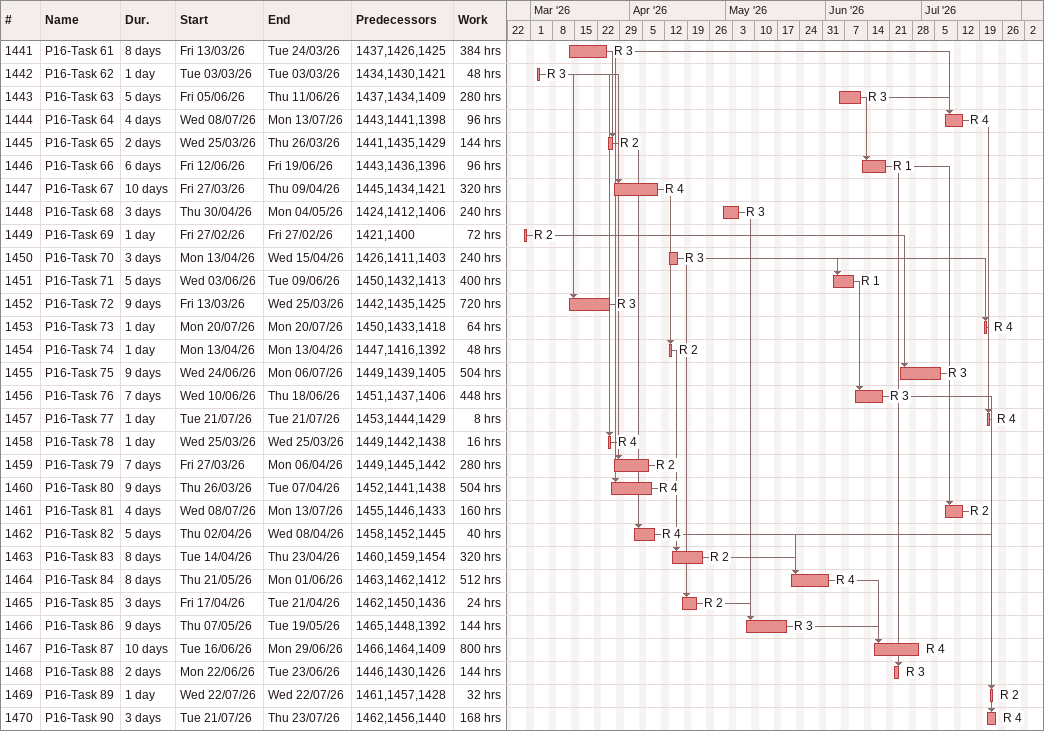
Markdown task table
| ID | Task | Duration | Start | Finish | Predecessors | Resources | Work (h) |
|---|---|---|---|---|---|---|---|
| 1441 | P16-Task 61 | 8d | 2026-03-13 | 2026-03-24 | 1437, 1426, 1425 | R 3 | 384 |
| 1442 | P16-Task 62 | 1d | 2026-03-03 | 2026-03-03 | 1434, 1430, 1421 | R 3 | 48 |
| 1443 | P16-Task 63 | 5d | 2026-06-05 | 2026-06-11 | 1437, 1434, 1409 | R 3 | 280 |
| 1444 | P16-Task 64 | 4d | 2026-07-08 | 2026-07-13 | 1443, 1441, 1398 | R 4 | 96 |
| 1445 | P16-Task 65 | 2d | 2026-03-25 | 2026-03-26 | 1441, 1435, 1429 | R 2 | 144 |
| 1446 | P16-Task 66 | 6d | 2026-06-12 | 2026-06-19 | 1443, 1436, 1396 | R 1 | 96 |
| 1447 | P16-Task 67 | 10d | 2026-03-27 | 2026-04-09 | 1445, 1434, 1421 | R 4 | 320 |
| 1448 | P16-Task 68 | 3d | 2026-04-30 | 2026-05-04 | 1424, 1412, 1406 | R 3 | 240 |
| 1449 | P16-Task 69 | 1d | 2026-02-27 | 2026-02-27 | 1421, 1400 | R 2 | 72 |
| 1450 | P16-Task 70 | 3d | 2026-04-13 | 2026-04-15 | 1426, 1411, 1403 | R 3 | 240 |
| 1451 | P16-Task 71 | 5d | 2026-06-03 | 2026-06-09 | 1450, 1432, 1413 | R 1 | 400 |
| 1452 | P16-Task 72 | 9d | 2026-03-13 | 2026-03-25 | 1442, 1435, 1425 | R 3 | 720 |
| 1453 | P16-Task 73 | 1d | 2026-07-20 | 2026-07-20 | 1450, 1433, 1418 | R 4 | 64 |
| 1454 | P16-Task 74 | 1d | 2026-04-13 | 2026-04-13 | 1447, 1416, 1392 | R 2 | 48 |
| 1455 | P16-Task 75 | 9d | 2026-06-24 | 2026-07-06 | 1449, 1439, 1405 | R 3 | 504 |
| 1456 | P16-Task 76 | 7d | 2026-06-10 | 2026-06-18 | 1451, 1437, 1406 | R 3 | 448 |
| 1457 | P16-Task 77 | 1d | 2026-07-21 | 2026-07-21 | 1453, 1444, 1429 | R 4 | 8 |
| 1458 | P16-Task 78 | 1d | 2026-03-25 | 2026-03-25 | 1449, 1442, 1438 | R 4 | 16 |
| 1459 | P16-Task 79 | 7d | 2026-03-27 | 2026-04-06 | 1449, 1445, 1442 | R 2 | 280 |
| 1460 | P16-Task 80 | 9d | 2026-03-26 | 2026-04-07 | 1452, 1441, 1438 | R 4 | 504 |
| 1461 | P16-Task 81 | 4d | 2026-07-08 | 2026-07-13 | 1455, 1446, 1433 | R 2 | 160 |
| 1462 | P16-Task 82 | 5d | 2026-04-02 | 2026-04-08 | 1458, 1452, 1445 | R 4 | 40 |
| 1463 | P16-Task 83 | 8d | 2026-04-14 | 2026-04-23 | 1460, 1459, 1454 | R 2 | 320 |
| 1464 | P16-Task 84 | 8d | 2026-05-21 | 2026-06-01 | 1463, 1462, 1412 | R 4 | 512 |
| 1465 | P16-Task 85 | 3d | 2026-04-17 | 2026-04-21 | 1462, 1450, 1436 | R 2 | 24 |
| 1466 | P16-Task 86 | 9d | 2026-05-07 | 2026-05-19 | 1465, 1448, 1392 | R 3 | 144 |
| 1467 | P16-Task 87 | 10d | 2026-06-16 | 2026-06-29 | 1466, 1464, 1409 | R 4 | 800 |
| 1468 | P16-Task 88 | 2d | 2026-06-22 | 2026-06-23 | 1446, 1430, 1426 | R 3 | 144 |
| 1469 | P16-Task 89 | 1d | 2026-07-22 | 2026-07-22 | 1461, 1457, 1428 | R 2 | 32 |
| 1470 | P16-Task 90 | 3d | 2026-07-21 | 2026-07-23 | 1462, 1456, 1440 | R 4 | 168 |
